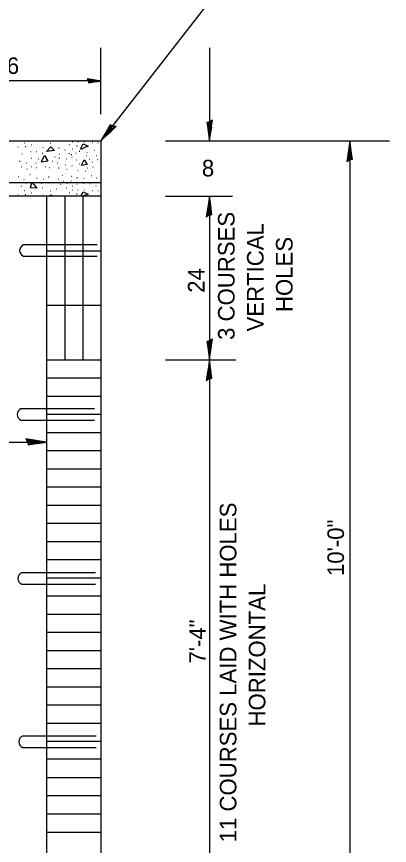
# Model space of a CAD drawing. Extents: x 0 to 2.83, y 0 to 1.83.
# Drawn here: x 1.121 to 1.421, y 0.486 to 1.153 of the extents above; entities that cross this region are included whole.
import ezdxf

# ---------------------------------------------------------------- set-up
doc = ezdxf.new("R2010")
doc.units = 0
for name, color, linetype in [('RD_Pr_Roadway_Dimensions', 7, 'Continuous'), ('RD_Pr_Roadway_Notes', 7, 'Continuous'), ('SH_General_Details', 7, 'Continuous')]:
    doc.layers.add(name, color=color, linetype=linetype)

msp = doc.modelspace()

# ---------------------------------------------------------------- linework, layer by layer
at = {"layer": 'RD_Pr_Roadway_Dimensions'}
for p, q in [((1.18865, 1.07457), (1.18865, 1.128)), ((1.27592, 1.128), (1.27592, 1.053)), ((1.18865, 1.10128), (1.04604, 1.10128)), ((1.24058, 1.053), (1.4208, 1.053)), ((1.38899, 1.053), (1.38899, 0.39441)), ((1.24058, 1.00845), (1.29447, 1.00845)), ((1.27592, 1.00845), (1.27592, 0.87682)), ((1.24058, 0.87682), (1.29712, 0.87682)), ((1.27592, 0.87682), (1.27592, 0.39441)), ((0.74988, 0.81055), (1.14476, 0.81055))]:
    msp.add_line(p, q, dxfattribs=at)
for points in [[(1.17836, 1.10134), (1.17871, 1.09981), (1.18304, 1.10047), (1.18862, 1.10119), (1.18267, 1.102), (1.17745, 1.10292), (1.17836, 1.10134), (1.17882, 1.10033), (1.18487, 1.10119), (1.17826, 1.10235), (1.17924, 1.10105), (1.18202, 1.10123), (1.17935, 1.10164)], [(1.27614, 1.0683), (1.27386, 1.06779), (1.27484, 1.06132), (1.27592, 1.053), (1.27714, 1.06188), (1.27851, 1.06967), (1.27614, 1.0683), (1.27463, 1.06762), (1.27593, 1.05859), (1.27767, 1.06846), (1.27572, 1.067), (1.27599, 1.06286), (1.27659, 1.06685)], [(1.27615, 1.06305), (1.27462, 1.0627), (1.27529, 1.05838), (1.276, 1.05279), (1.27682, 1.05875), (1.27774, 1.06396), (1.27615, 1.06305), (1.27514, 1.06259), (1.27601, 1.05655), (1.27717, 1.06316), (1.27587, 1.06218), (1.27605, 1.0594), (1.27646, 1.06207)], [(1.38877, 1.0377), (1.39105, 1.03821), (1.39007, 1.04468), (1.38899, 1.053), (1.38777, 1.04412), (1.38641, 1.03633), (1.38877, 1.0377), (1.39028, 1.03838), (1.38898, 1.04741), (1.38725, 1.03754), (1.38919, 1.039), (1.38893, 1.04314), (1.38832, 1.03915)], [(1.38887, 1.04282), (1.3904, 1.04317), (1.38973, 1.0475), (1.38902, 1.05308), (1.3882, 1.04713), (1.38729, 1.04191), (1.38887, 1.04282), (1.38988, 1.04328), (1.38901, 1.04933), (1.38785, 1.04272), (1.38915, 1.0437), (1.38898, 1.04648), (1.38857, 1.04381)], [(1.2757, 0.99314), (1.27798, 0.99366), (1.277, 1.00013), (1.27592, 1.00845), (1.2747, 0.99956), (1.27333, 0.99178), (1.2757, 0.99314), (1.27721, 0.99383), (1.27591, 1.00286), (1.27417, 0.99299), (1.27612, 0.99444), (1.27585, 0.99859), (1.27525, 0.9946)], [(1.27588, 0.99835), (1.27741, 0.9987), (1.27675, 1.00303), (1.27603, 1.00861), (1.27521, 1.00266), (1.2743, 0.99744), (1.27588, 0.99835), (1.27689, 0.99882), (1.27602, 1.00486), (1.27486, 0.99825), (1.27616, 0.99923), (1.27599, 1.00201), (1.27558, 0.99934)], [(1.27614, 0.89212), (1.27386, 0.89161), (1.27484, 0.88514), (1.27592, 0.87682), (1.27714, 0.8857), (1.27851, 0.89348), (1.27614, 0.89212), (1.27463, 0.89144), (1.27593, 0.88241), (1.27767, 0.89228), (1.27572, 0.89082), (1.27599, 0.88667), (1.27659, 0.89066)], [(1.27608, 0.88707), (1.27455, 0.88673), (1.27522, 0.8824), (1.27593, 0.87682), (1.27675, 0.88277), (1.27767, 0.88798), (1.27608, 0.88707), (1.27507, 0.88661), (1.27594, 0.88057), (1.2771, 0.88718), (1.2758, 0.8862), (1.27598, 0.88342), (1.27639, 0.88609)], [(1.2757, 0.86151), (1.27798, 0.86203), (1.277, 0.8685), (1.27592, 0.87682), (1.2747, 0.86793), (1.27333, 0.86015), (1.2757, 0.86151), (1.27721, 0.8622), (1.27591, 0.87123), (1.27417, 0.86136), (1.27612, 0.86281), (1.27585, 0.86696), (1.27525, 0.86297)], [(1.27575, 0.86657), (1.27728, 0.86691), (1.27662, 0.87124), (1.2759, 0.87682), (1.27509, 0.87087), (1.27417, 0.86565), (1.27575, 0.86657), (1.27676, 0.86703), (1.2759, 0.87307), (1.27474, 0.86646), (1.27604, 0.86744), (1.27586, 0.87022), (1.27545, 0.86755)], [(1.12945, 0.81077), (1.12997, 0.80849), (1.13644, 0.80947), (1.14476, 0.81055), (1.13587, 0.81177), (1.12809, 0.81313), (1.12945, 0.81077), (1.13014, 0.80926), (1.13917, 0.81056), (1.1293, 0.81229), (1.13075, 0.81035), (1.1349, 0.81061), (1.13091, 0.81122)], [(1.13453, 0.81071), (1.13488, 0.80919), (1.13921, 0.80985), (1.14479, 0.81057), (1.13884, 0.81138), (1.13362, 0.8123), (1.13453, 0.81071), (1.135, 0.8097), (1.14104, 0.81057), (1.13443, 0.81173), (1.13541, 0.81043), (1.13819, 0.81061), (1.13552, 0.81102)]]:
    msp.add_lwpolyline(points, dxfattribs=at)
at = {"layer": 'RD_Pr_Roadway_Notes'}
msp.add_line((1.32485, 1.22836), (1.18865, 1.053), dxfattribs=at)
for points in [[(1.19503, 1.06103), (1.1936, 1.06169), (1.19148, 1.05786), (1.18862, 1.05302), (1.19291, 1.05722), (1.19684, 1.06078), (1.19503, 1.06103), (1.19395, 1.06128), (1.19092, 1.05598), (1.1959, 1.06049), (1.19427, 1.06051), (1.1927, 1.05821), (1.19466, 1.06006)], [(1.19822, 1.06495), (1.1961, 1.06594), (1.19291, 1.06023), (1.18865, 1.053), (1.19507, 1.05927), (1.20092, 1.06458), (1.19822, 1.06495), (1.19661, 1.06534), (1.19209, 1.05741), (1.19952, 1.06414), (1.19709, 1.06418), (1.19475, 1.06074), (1.19768, 1.06352)]]:
    msp.add_lwpolyline(points, dxfattribs=at)
at = {"layer": 'SH_General_Details'}
for p, q in [((1.11185, 1.053), (1.18865, 1.053)), ((1.12164, 1.04832), (1.12194, 1.04832)), ((1.12699, 1.05154), (1.12729, 1.05154)), ((1.12776, 1.04858), (1.12806, 1.04858)), ((1.13273, 1.04987), (1.13303, 1.04987)), ((1.14176, 1.0478), (1.14206, 1.0478)), ((1.14762, 1.05129), (1.14792, 1.05129)), ((1.15459, 1.04742), (1.15489, 1.04742)), ((1.1631, 1.05), (1.1634, 1.05)), ((1.16547, 1.05232), (1.16577, 1.05232)), ((1.16908, 1.04896), (1.16938, 1.04896)), ((1.17011, 1.05232), (1.17041, 1.05232)), ((1.17508, 1.05219), (1.17538, 1.05219)), ((1.18178, 1.05167), (1.18208, 1.05167)), ((1.1861, 1.05148), (1.1864, 1.05148)), ((1.18865, 1.053), (1.18865, 1.00845)), ((1.12499, 1.04258), (1.12529, 1.04258)), ((1.13215, 1.04432), (1.13245, 1.04432)), ((1.1364, 1.04432), (1.1367, 1.04432)), ((1.14143, 1.04303), (1.14173, 1.04303)), ((1.15517, 1.04239), (1.15547, 1.04239)), ((1.15943, 1.04574), (1.15973, 1.04574)), ((1.16291, 1.0429), (1.16321, 1.0429)), ((1.16476, 1.04213), (1.16506, 1.04213)), ((1.16547, 1.04671), (1.16577, 1.04671)), ((1.16831, 1.04303), (1.16861, 1.04303)), ((1.17121, 1.04471), (1.17151, 1.04471)), ((1.17688, 1.04112), (1.17718, 1.04112)), ((1.1772, 1.04361), (1.1775, 1.04361)), ((1.1834, 1.04548), (1.1837, 1.04548)), ((1.18481, 1.04123), (1.18511, 1.04123)), ((1.12318, 1.0368), (1.12348, 1.0368)), ((1.12866, 1.03538), (1.12896, 1.03538)), ((1.13273, 1.03899), (1.13303, 1.03899)), ((1.13627, 1.03538), (1.13657, 1.03538)), ((1.13834, 1.03848), (1.13864, 1.03848)), ((1.14943, 1.03667), (1.14973, 1.03667)), ((1.15149, 1.04022), (1.15179, 1.04022)), ((1.15337, 1.03525), (1.15367, 1.03525)), ((1.15485, 1.03899), (1.15515, 1.03899)), ((1.16097, 1.03867), (1.16127, 1.03867)), ((1.16527, 1.03996), (1.16557, 1.03996)), ((1.16856, 1.0377), (1.16886, 1.0377)), ((1.17101, 1.03454), (1.17131, 1.03454)), ((1.17914, 1.03822), (1.17944, 1.03822)), ((1.18146, 1.0359), (1.18176, 1.0359)), ((1.18552, 1.03789), (1.18582, 1.03789)), ((1.12467, 1.03203), (1.12497, 1.03203)), ((1.12886, 1.03061), (1.12916, 1.03061)), ((1.13241, 1.03228), (1.13271, 1.03228)), ((1.13685, 1.03145), (1.13715, 1.03145)), ((1.14376, 1.03203), (1.14406, 1.03203)), ((1.14704, 1.03151), (1.14734, 1.03151)), ((1.15459, 1.03125), (1.15489, 1.03125)), ((1.16001, 1.03383), (1.16031, 1.03383)), ((1.16117, 1.03016), (1.16147, 1.03016)), ((1.16521, 1.03325), (1.16551, 1.03325)), ((1.17011, 1.02919), (1.17041, 1.02919)), ((1.17585, 1.0288), (1.17615, 1.0288)), ((1.17785, 1.03125), (1.17815, 1.03125)), ((1.18204, 1.03216), (1.18234, 1.03216)), ((1.12209, 1.02429), (1.12239, 1.02429)), ((1.12654, 1.02184), (1.12684, 1.02184)), ((1.13144, 1.0259), (1.13174, 1.0259)), ((1.13711, 1.02287), (1.13741, 1.02287)), ((1.14247, 1.02222), (1.14277, 1.02222)), ((1.14653, 1.02409), (1.14683, 1.02409)), ((1.15414, 1.0221), (1.15444, 1.0221)), ((1.1573, 1.02532), (1.1576, 1.02532)), ((1.15846, 1.02068), (1.15876, 1.02068)), ((1.16446, 1.02081), (1.16476, 1.02081)), ((1.16502, 1.02455), (1.16532, 1.02455)), ((1.16934, 1.02351), (1.16964, 1.02351)), ((1.17482, 1.02287), (1.17512, 1.02287)), ((1.18069, 1.02506), (1.18099, 1.02506)), ((1.18514, 1.02313), (1.18544, 1.02313)), ((1.04604, 1.01944), (1.18865, 1.01944)), ((1.12441, 1.01642), (1.12471, 1.01642)), ((1.12828, 1.01913), (1.12858, 1.01913)), ((1.14066, 1.01887), (1.14096, 1.01887)), ((1.14124, 1.01539), (1.14154, 1.01539)), ((1.14666, 1.01926), (1.14696, 1.01926)), ((1.15253, 1.01449), (1.15283, 1.01449)), ((1.15614, 1.0181), (1.15644, 1.0181)), ((1.16078, 1.0152), (1.16108, 1.0152)), ((1.16104, 1.01887), (1.16134, 1.01887)), ((1.16579, 1.01694), (1.16609, 1.01694)), ((1.16927, 1.01816), (1.16957, 1.01816)), ((1.1745, 1.01887), (1.1748, 1.01887)), ((1.17959, 1.01874), (1.17989, 1.01874)), ((1.18456, 1.01681), (1.18486, 1.01681)), ((1.1881, 1.01945), (1.1884, 1.01945)), ((1.18865, 1.00845), (1.11185, 1.00845)), ((1.12164, 1.00971), (1.12194, 1.00971)), ((1.12699, 1.01294), (1.12729, 1.01294)), ((1.12776, 1.00997), (1.12806, 1.00997)), ((1.13273, 1.01126), (1.13303, 1.01126)), ((1.14176, 1.0092), (1.14206, 1.0092)), ((1.14476, 1.00845), (1.14476, 0.87682)), ((1.14762, 1.01268), (1.14792, 1.01268)), ((1.15459, 1.00881), (1.15489, 1.00881)), ((1.15943, 1.00845), (1.15943, 0.87682)), ((1.1631, 1.01139), (1.1634, 1.01139)), ((1.16547, 1.01371), (1.16577, 1.01371)), ((1.16908, 1.01036), (1.16938, 1.01036)), ((1.17011, 1.01371), (1.17041, 1.01371)), ((1.17404, 1.00845), (1.17404, 0.87682)), ((1.17508, 1.01358), (1.17538, 1.01358)), ((1.18178, 1.01307), (1.18208, 1.01307)), ((1.1861, 1.01287), (1.1864, 1.01287)), ((1.18865, 1.00845), (1.18865, 0.87682)), ((1.15557, 0.96932), (1.12629, 0.96932)), ((1.18557, 0.96932), (1.15557, 0.96932)), ((1.14476, 0.96461), (1.18865, 0.96461)), ((1.12629, 0.96022), (1.15557, 0.96022)), ((1.15557, 0.96022), (1.18557, 0.96022)), ((1.14476, 0.92072), (1.18865, 0.92072)), ((1.14476, 0.87682), (1.18865, 0.87682)), ((1.14476, 0.87682), (1.14476, 0.39441)), ((1.18865, 0.87682), (1.18865, 0.39441)), ((1.14476, 0.86221), (1.18865, 0.86221)), ((1.14476, 0.8476), (1.18865, 0.8476)), ((1.15352, 0.83732), (1.12424, 0.83732)), ((1.18352, 0.83732), (1.15352, 0.83732)), ((1.12424, 0.82822), (1.15352, 0.82822)), ((1.14476, 0.83299), (1.18865, 0.83299)), ((1.15352, 0.82822), (1.18352, 0.82822)), ((1.14476, 0.81838), (1.18865, 0.81838)), ((1.14476, 0.80377), (1.18865, 0.80377)), ((1.14476, 0.78915), (1.18865, 0.78915)), ((1.14476, 0.77455), (1.18865, 0.77455)), ((1.14476, 0.75993), (1.18865, 0.75993)), ((1.14476, 0.74526), (1.18865, 0.74526)), ((1.14476, 0.73065), (1.18865, 0.73065)), ((1.14476, 0.71604), (1.18865, 0.71604)), ((1.1542, 0.70531), (1.12492, 0.70531)), ((1.14476, 0.70143), (1.18865, 0.70143)), ((1.1842, 0.70531), (1.1542, 0.70531)), ((1.12492, 0.69622), (1.1542, 0.69622)), ((1.1542, 0.69622), (1.1842, 0.69622)), ((1.14476, 0.68682), (1.18865, 0.68682)), ((1.14476, 0.67221), (1.18865, 0.67221)), ((1.14476, 0.6576), (1.18865, 0.6576)), ((1.14476, 0.64299), (1.18865, 0.64299)), ((1.14476, 0.62831), (1.18865, 0.62831)), ((1.14476, 0.6137), (1.18865, 0.6137)), ((1.14476, 0.59909), (1.18865, 0.59909)), ((1.14476, 0.58448), (1.18865, 0.58448)), ((1.15489, 0.574), (1.12561, 0.574)), ((1.18489, 0.574), (1.15489, 0.574)), ((1.14476, 0.56987), (1.18865, 0.56987)), ((1.12561, 0.5649), (1.15489, 0.5649)), ((1.15489, 0.5649), (1.18489, 0.5649)), ((1.14476, 0.55578), (1.18865, 0.55578)), ((1.14476, 0.54065), (1.18865, 0.54065)), ((1.14476, 0.52604), (1.18865, 0.52604)), ((1.14476, 0.51136), (1.18865, 0.51136)), ((1.14476, 0.49675), (1.18865, 0.49675))]:
    msp.add_line(p, q, dxfattribs=at)
for points in [[(1.14474, 1.04453), (1.14835, 1.04814), (1.15135, 1.04536), (1.14468, 1.04438)], [(1.17209, 1.04626), (1.17427, 1.05069), (1.17825, 1.04881), (1.17205, 1.04617)], [(1.14076, 1.03604), (1.14317, 1.04123), (1.14587, 1.03672), (1.14046, 1.03582)], [(1.17307, 1.03341), (1.17517, 1.03777), (1.17743, 1.03409), (1.17303, 1.03326)], [(1.18843, 1.03125), (1.18865, 1.03125)], [(1.1334, 1.01922), (1.13693, 1.01494), (1.13182, 1.01531), (1.1331, 1.01929)], [(1.14726, 1.00845), (1.14835, 1.00953)], [(1.14835, 1.00953), (1.14952, 1.00845)], [(1.17248, 1.00845), (1.17427, 1.01208)], [(1.17825, 1.01021), (1.17413, 1.00845)], [(1.17427, 1.01208), (1.17825, 1.01021)]]:
    msp.add_lwpolyline(points, dxfattribs=at)
for centre in [(1.12804, 0.96477), (1.12599, 0.83277), (1.12667, 0.70077), (1.12735, 0.56945)]:
    msp.add_arc(centre, 0.00487, 111.01744, 248.98264, dxfattribs=at)

# ---------------------------------------------------------------- texts
at = {"layer": 'RD_Pr_Roadway_Dimensions'}
for s, height, p in [('26', 0.013333, (1.10295, 1.10686)), ('8', 0.01333, (1.26985, 1.02444))]:
    msp.add_text(s, height=height, dxfattribs=at).set_placement(p)
for s, height, p in [('3 COURSES', 0.013333, (1.29617, 0.89281)), ('VERTICAL', 0.013333, (1.31951, 0.89963)), ('HOLES', 0.013333, (1.34284, 0.91528)), ('24', 0.013333, (1.27197, 0.93075)), ('11 COURSES LAID WITH HOLES', 0.0133333, (1.29763, 0.48847)), ('10\'-0"', 0.013333, (1.38421, 0.70277)), ('HORIZONTAL', 0.013333, (1.32096, 0.58169)), ('7\'-4"', 0.013333, (1.273, 0.63234))]:
    msp.add_text(s, height=height, rotation=90, dxfattribs=at).set_placement(p)

doc.saveas('drawing.dxf')
